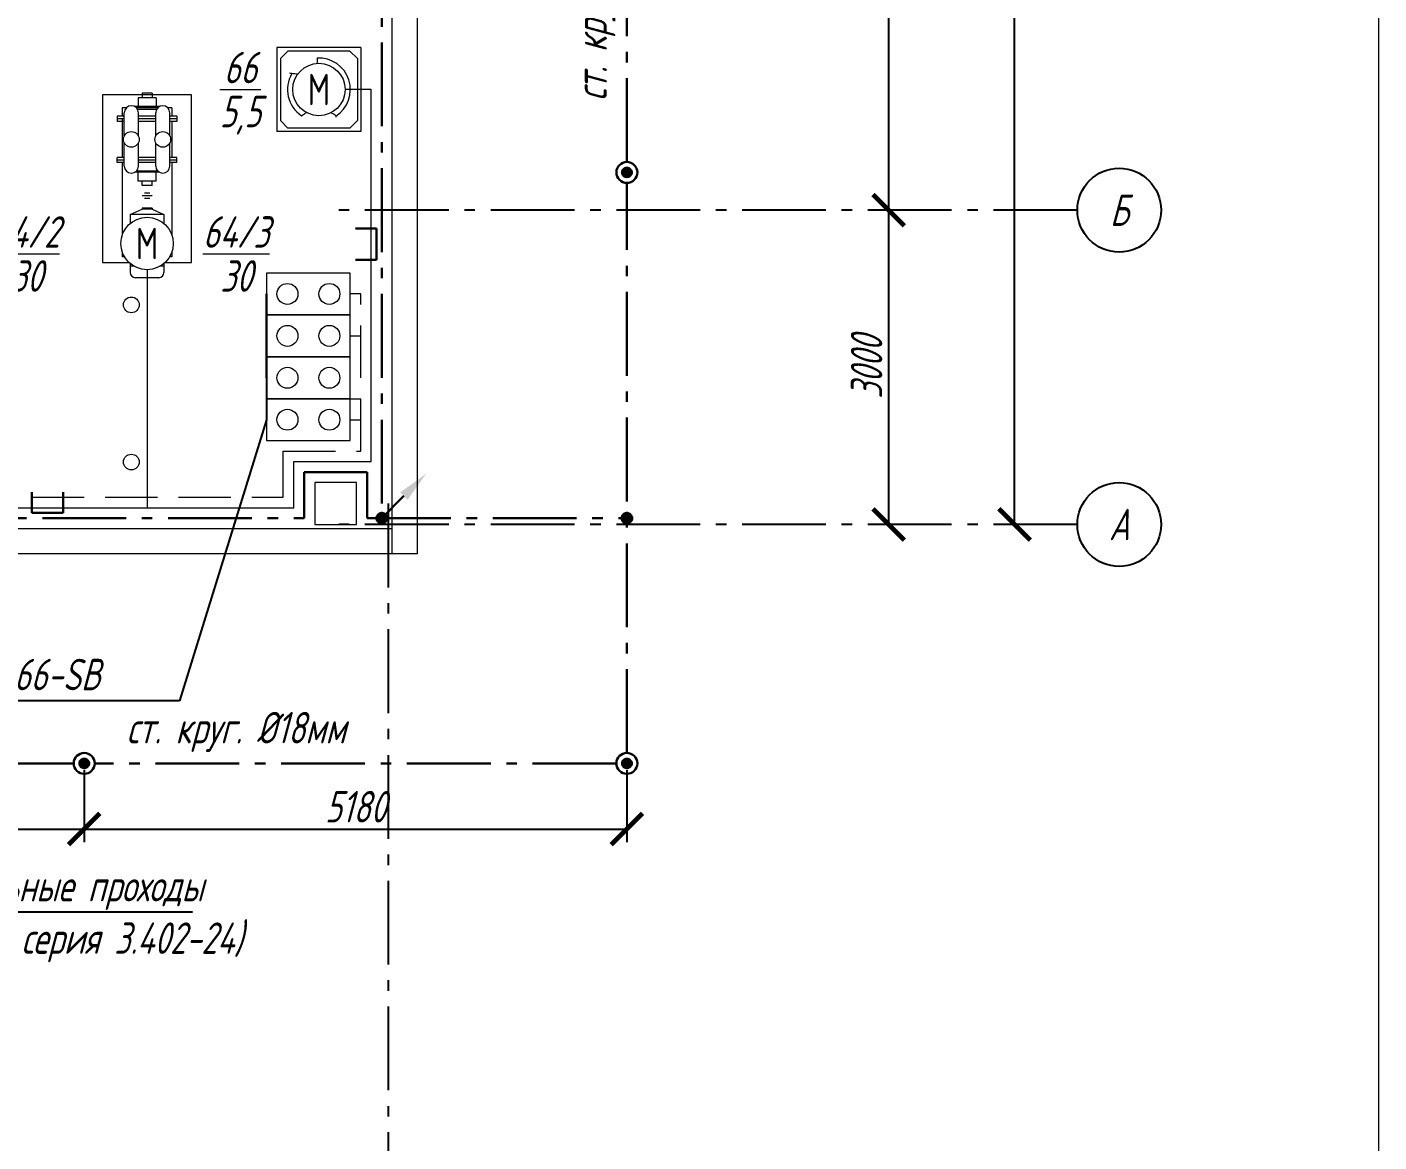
# Model space of a CAD drawing. Header units: millimetres. Extents: x -14296 to 10264, y -13087 to -5602.
# Drawn here: x -2856.8 to -2727.7, y -12868.9 to -12762.5 of the extents above; entities that cross this region are included whole.
import ezdxf
from ezdxf import colors
from ezdxf.entities.mleader import LeaderData, LeaderLine
from ezdxf.math import Vec2, Vec3

# ---------------------------------------------------------------- set-up
doc = ezdxf.new("R2010")
doc.units = ezdxf.units.MM
doc.linetypes.add('gost5', pattern=[7, 5, -2, 0])
doc.linetypes.add('gost6', pattern=[12, 8, -1.5, 1, -1.5])
doc.layers.get('Defpoints').update_dxf_attribs({"color": 33})
for name, color, linetype, lineweight in [('Заземление (Вновь)', 6, 'gost6', 15), ('Заземление (Сущ)', 6, 'gost6', 25), ('КаБель контрольный (Вновь)', 142, 'gost5', 15), ('КаБель силовой (Вновь)', 1, 'Continuous', 15), ('Линия выноска', 137, 'Continuous', 25), ('Осевая', 4, 'gost6', 25), ('Размерная', 4, 'Continuous', 25), ('Рамка толстая', 7, 'Continuous', 15), ('Рамка тонкая', 5, 'Continuous', 25), ('Строительный', 251, 'Continuous', 13), ('Текст', 7, 'Continuous', 20), ('Технологическое', 156, 'Continuous', 18), ('Эл. аппараты (Вновь)', 93, 'Continuous', 15), ('ЭлектрооБорудование (Вновь)', 160, 'Continuous', 15)]:
    doc.layers.add(name, color=color, linetype=linetype, lineweight=lineweight)
doc.styles.add('gost shx', font='gost.shx', dxfattribs={"oblique": 15})
doc.styles.add('Simplex', font='simplex.shx', dxfattribs={"width": 0.7, "oblique": 15})
doc.dimstyles.new('ISO-25', dxfattribs={"dimtxt": 3, "dimasz": 2.5, "dimexe": 1.25, "dimexo": 0.625, "dimtad": 1, "dimtxsty": 'gost shx', "dimcen": 2.5, "dimclrt": 2, "dimadec": 0, "dimazin": 0, "dimtfac": 1, "dimtmove": 0, "dimatfit": 3, "dimfxl": 1, "dimarcsym": 0})

# ---------------------------------------------------------------- blocks, each defined once
blk = doc.blocks.new('_ArchTick')
at = {"color": 0, "const_width": 0.15}
blk.add_lwpolyline([(-0.5, -0.5), (0.5, 0.5)], dxfattribs=at)
blk = doc.blocks.new('*D882')
at = {"layer": 'Defpoints', "color": 0, "lineweight": 15, "transparency": 16777216}
for p in [(-2774.51, -12779.97), (-2774.51, -12779.97), (-2774.51, -12809.97)]:
    blk.add_point(p, dxfattribs=at)
at = {"layer": 'Размерная', "color": 0, "lineweight": -2, "transparency": 16777216}
for p, q in [((-2775.13, -12779.97), (-2775.76, -12779.97)), ((-2774.51, -12809.97), (-2774.51, -12779.97)), ((-2775.13, -12809.97), (-2775.76, -12809.97))]:
    blk.add_line(p, q, dxfattribs=at)
at = {"layer": 'Размерная', "color": 0, "lineweight": -2, "transparency": 16777216, "xscale": 3, "yscale": 3, "zscale": 3}
for p, rotation in [((-2774.51, -12779.97), 90), ((-2774.51, -12809.97), 270)]:
    blk.add_blockref('_ArchTick', p, dxfattribs=dict(at, rotation=rotation))
at = {"layer": 'Размерная', "color": 2, "transparency": 16777216, "insert": (-2776.63, -12794.97), "char_height": 3, "attachment_point": 5, "rotation": 90, "style": 'Simplex'}
blk.add_mtext('3000', dxfattribs=at)
blk = doc.blocks.new('*D883')
at = {"layer": 'Defpoints', "color": 0, "lineweight": 15, "transparency": 16777216}
for p in [(-2774.51, -12719.97), (-2774.51, -12719.97), (-2774.51, -12779.97)]:
    blk.add_point(p, dxfattribs=at)
at = {"layer": 'Размерная', "color": 0, "lineweight": -2, "transparency": 16777216}
for p, q in [((-2775.13, -12719.97), (-2775.76, -12719.97)), ((-2774.51, -12779.97), (-2774.51, -12719.97)), ((-2775.13, -12779.97), (-2775.76, -12779.97))]:
    blk.add_line(p, q, dxfattribs=at)
at = {"layer": 'Размерная', "color": 0, "lineweight": -2, "transparency": 16777216, "xscale": 3, "yscale": 3, "zscale": 3}
for p, rotation in [((-2774.51, -12719.97), 90), ((-2774.51, -12779.97), 270)]:
    blk.add_blockref('_ArchTick', p, dxfattribs=dict(at, rotation=rotation))
at = {"layer": 'Размерная', "color": 2, "transparency": 16777216, "insert": (-2776.63, -12749.97), "char_height": 3, "attachment_point": 5, "rotation": 90, "style": 'Simplex'}
blk.add_mtext('6000', dxfattribs=at)
blk = doc.blocks.new('*D884')
at = {"layer": 'Defpoints', "color": 0, "lineweight": 15, "transparency": 16777216}
for p in [(-2762.51, -12629.97), (-2762.51, -12629.97), (-2762.51, -12809.97)]:
    blk.add_point(p, dxfattribs=at)
at = {"layer": 'Размерная', "color": 0, "lineweight": -2, "transparency": 16777216}
for p, q in [((-2763.13, -12629.97), (-2763.76, -12629.97)), ((-2762.51, -12809.97), (-2762.51, -12629.97)), ((-2763.13, -12809.97), (-2763.76, -12809.97))]:
    blk.add_line(p, q, dxfattribs=at)
at = {"layer": 'Размерная', "color": 0, "lineweight": -2, "transparency": 16777216, "xscale": 3, "yscale": 3, "zscale": 3}
for p, rotation in [((-2762.51, -12629.97), 90), ((-2762.51, -12809.97), 270)]:
    blk.add_blockref('_ArchTick', p, dxfattribs=dict(at, rotation=rotation))
at = {"layer": 'Размерная', "color": 2, "transparency": 16777216, "insert": (-2764.63, -12719.97), "char_height": 3, "attachment_point": 5, "rotation": 90, "style": 'Simplex'}
blk.add_mtext('18000', dxfattribs=at)
blk = doc.blocks.new('A$C2C4D244A')
at = {"layer": 'Эл. аппараты (Вновь)'}
for p, q in [((4, 8), (0, 8)), ((0, 8), (0, 0)), ((4, 0), (4, 8)), ((0, 0), (4, 0))]:
    blk.add_line(p, q, dxfattribs=at)
for centre in [(2, 6), (2, 2)]:
    blk.add_circle(centre, 1, dxfattribs=at)
blk = doc.blocks.new('_None')
blk = doc.blocks.new('A$C40A51619')
at = {"layer": 'Заземление (Сущ)', "lineweight": 30}
blk.add_hatch(color=256, dxfattribs=at).paths.add_polyline_path([(1, 0.5, 1), (0, 0.5, 1)])
blk.add_line((2.62, 2.62), (0.5, 0.5), dxfattribs=at)
blk.add_circle((0.5, 0.5), 0.5, dxfattribs=at)
blk.add_solid([(2.97, 2.27), (2.27, 2.97), (4.74, 4.74)], dxfattribs=at)
blk = doc.blocks.new('A$C551E481E')
at = {"layer": 'Рамка толстая'}
blk.add_line((836, 5), (836, 589), dxfattribs=at)
blk = doc.blocks.new('_DotBlank')
at = {"color": 0, "linetype": 'ByBlock', "lineweight": -2}
blk.add_line((-0.5, 0), (-1, 0), dxfattribs=at)
blk.add_circle((0, 0), 0.5, dxfattribs=at)
blk = doc.blocks.new('*D1045')
at = {"layer": 'Defpoints', "color": 0, "lineweight": 15, "transparency": 16777216}
for p in [(-2901.31, -12832.77), (-2851.31, -12832.77), (-2851.31, -12839.04)]:
    blk.add_point(p, dxfattribs=at)
at = {"layer": 'Размерная', "color": 0, "lineweight": -2, "transparency": 16777216}
for p, q in [((-2901.31, -12833.4), (-2901.31, -12840.29)), ((-2851.31, -12833.4), (-2851.31, -12840.29)), ((-2901.31, -12839.04), (-2851.31, -12839.04))]:
    blk.add_line(p, q, dxfattribs=at)
at = {"layer": 'Размерная', "color": 0, "lineweight": -2, "transparency": 16777216, "xscale": 3, "yscale": 3, "zscale": 3, "rotation": 180}
blk.add_blockref('_ArchTick', (-2901.31, -12839.04), dxfattribs=at)
at = {"layer": 'Размерная', "color": 0, "lineweight": -2, "transparency": 16777216, "xscale": 3, "yscale": 3, "zscale": 3}
blk.add_blockref('_ArchTick', (-2851.31, -12839.04), dxfattribs=at)
at = {"layer": 'Размерная', "color": 2, "lineweight": 20, "transparency": 16777216, "insert": (-2876.31, -12836.91), "char_height": 3, "attachment_point": 5, "style": 'Simplex'}
blk.add_mtext('5000', dxfattribs=at)
blk = doc.blocks.new('*D1046')
at = {"layer": 'Defpoints', "color": 0, "lineweight": 15, "transparency": 16777216}
for p in [(-2851.31, -12832.77), (-2799.51, -12832.77), (-2799.51, -12839.04)]:
    blk.add_point(p, dxfattribs=at)
at = {"layer": 'Размерная', "color": 0, "lineweight": -2, "transparency": 16777216}
for p, q in [((-2851.31, -12833.4), (-2851.31, -12840.29)), ((-2799.51, -12833.4), (-2799.51, -12840.29)), ((-2851.31, -12839.04), (-2799.51, -12839.04))]:
    blk.add_line(p, q, dxfattribs=at)
at = {"layer": 'Размерная', "color": 0, "lineweight": -2, "transparency": 16777216, "xscale": 3, "yscale": 3, "zscale": 3, "rotation": 180}
blk.add_blockref('_ArchTick', (-2851.31, -12839.04), dxfattribs=at)
at = {"layer": 'Размерная', "color": 0, "lineweight": -2, "transparency": 16777216, "xscale": 3, "yscale": 3, "zscale": 3}
blk.add_blockref('_ArchTick', (-2799.51, -12839.04), dxfattribs=at)
at = {"layer": 'Размерная', "color": 2, "lineweight": 20, "transparency": 16777216, "insert": (-2825.41, -12836.91), "char_height": 3, "attachment_point": 5, "style": 'Simplex'}
blk.add_mtext('5180', dxfattribs=at)

msp = doc.modelspace()

# ---------------------------------------------------------------- hatches: boundary and pattern name
at = {"layer": 'Заземление (Вновь)'}
for points in [[(-2799.00898, -12776.37393, 1), (-2800.00898, -12776.37393, 1)], [(-2850.80898, -12832.77393, 1), (-2851.80898, -12832.77393, 1)], [(-2799.00898, -12832.77393, 1), (-2800.00898, -12832.77393, 1)]]:
    msp.add_hatch(color=256, dxfattribs=at).paths.add_polyline_path(points)
at = {"layer": 'Заземление (Сущ)', "lineweight": 30}
for points in [[(-2822.40898, -12809.37393, 1), (-2823.40898, -12809.37393, 1)], [(-2799.00898, -12809.37393, 1), (-2800.00898, -12809.37393, 1)]]:
    msp.add_hatch(color=256, dxfattribs=at).paths.add_polyline_path(points)

# ---------------------------------------------------------------- linework, layer by layer
at = {"layer": 'Заземление (Вновь)'}
for centre in [(-2799.50898, -12776.37393), (-2851.30898, -12832.77393), (-2799.50898, -12832.77393)]:
    msp.add_circle(centre, 0.5, dxfattribs=at)
at = {"layer": 'Заземление (Сущ)', "lineweight": 30}
for p, q in [((-2822.90898, -12631.97393), (-2822.90898, -12809.37393)), ((-2799.50898, -12775.37393), (-2799.50898, -12720.97393)), ((-2799.50898, -12831.77393), (-2799.50898, -12777.37393)), ((-2830.30898, -12809.37393), (-2830.30898, -12804.97393)), ((-2830.30898, -12804.97393), (-2824.30898, -12804.97393)), ((-2824.30898, -12804.97393), (-2824.30898, -12809.37393)), ((-2879.30898, -12809.37393), (-2830.30898, -12809.37393)), ((-2824.30898, -12809.37393), (-2799.50898, -12809.37393)), ((-2852.30898, -12832.77393), (-2900.30898, -12832.77393)), ((-2800.50898, -12832.77393), (-2850.30898, -12832.77393))]:
    msp.add_line(p, q, dxfattribs=at)
at = {"layer": 'Заземление (Сущ)', "linetype": 'ByBlock', "lineweight": 30}
for centre in [(-2799.50898, -12776.37393), (-2851.30898, -12832.77393), (-2799.50898, -12832.77393)]:
    msp.add_circle(centre, 1, dxfattribs=at)
at = {"layer": 'Заземление (Сущ)', "lineweight": 30}
for centre in [(-2822.90898, -12809.37393), (-2799.50898, -12809.37393)]:
    msp.add_circle(centre, 0.5, dxfattribs=at)
at = {"layer": 'КаБель контрольный (Вновь)'}
for p, q in [((-2824.90898, -12787.97393), (-2825.90898, -12787.97393)), ((-2824.90898, -12802.97393), (-2824.90898, -12787.97393)), ((-2825.90898, -12791.97393), (-2824.90898, -12791.97393)), ((-2825.90898, -12797.97393), (-2824.90898, -12797.97393)), ((-2825.90898, -12799.97393), (-2824.90898, -12799.97393)), ((-2832.30898, -12807.37393), (-2832.30898, -12802.97393)), ((-2832.30898, -12802.97393), (-2824.90898, -12802.97393)), ((-2877.30898, -12807.37393), (-2832.30898, -12807.37393))]:
    msp.add_line(p, q, dxfattribs=at)
at = {"layer": 'КаБель силовой (Вновь)'}
for p, q in [((-2823.90898, -12768.46183), (-2826.40898, -12768.46183)), ((-2823.90898, -12803.97393), (-2823.90898, -12768.46183)), ((-2845.3109, -12785.65751), (-2845.3109, -12808.37393)), ((-2831.30898, -12808.37393), (-2831.30898, -12803.97393)), ((-2831.30898, -12803.97393), (-2823.90898, -12803.97393)), ((-2878.30898, -12808.37393), (-2831.30898, -12808.37393))]:
    msp.add_line(p, q, dxfattribs=at)
for centre in [(-2846.8109, -12789.01572), (-2846.8109, -12804.01572)]:
    msp.add_circle(centre, 0.75, dxfattribs=at)
at = {"layer": 'Осевая'}
for p, q in [((-2756.50898, -12779.97393), (-2827.30898, -12779.97393)), ((-2822.30898, -12807.97393), (-2822.30898, -12892.97393)), ((-2756.50898, -12809.97393), (-2827.30898, -12809.97393))]:
    msp.add_line(p, q, dxfattribs=at)
at = {"layer": 'Рамка тонкая', "lineweight": 30}
for p, q in [((-2823.40898, -12781.71788), (-2825.40898, -12781.71788)), ((-2823.40898, -12784.71788), (-2823.40898, -12781.71788)), ((-2825.40898, -12784.71788), (-2823.40898, -12784.71788)), ((-2856.30898, -12806.87393), (-2856.30898, -12808.87393)), ((-2853.30898, -12808.87393), (-2853.30898, -12806.87393)), ((-2856.30898, -12808.87393), (-2853.30898, -12808.87393))]:
    msp.add_line(p, q, dxfattribs=at)
at = {"layer": 'Рамка тонкая'}
for centre in [(-2752.50898, -12779.97393), (-2752.50898, -12809.97393)]:
    msp.add_circle(centre, 4, dxfattribs=at)
at = {"layer": 'Строительный'}
for p, q in [((-2821.90898, -12812.77393), (-2821.90898, -12684.88466)), ((-2819.50898, -12812.77393), (-2819.50898, -12684.88466)), ((-2825.30898, -12805.97393), (-2829.30898, -12805.97393)), ((-2829.30898, -12805.97393), (-2829.30898, -12809.97393)), ((-2825.30898, -12809.97393), (-2825.30898, -12805.97393)), ((-2821.90898, -12810.37393), (-2882.30898, -12810.37393)), ((-2829.30898, -12809.97393), (-2825.30898, -12809.97393)), ((-2819.50898, -12812.77393), (-2916.30898, -12812.77393))]:
    msp.add_line(p, q, dxfattribs=at)
at = {"layer": 'Технологическое', "ltscale": 50}
for p, q in [((-2832.90898, -12764.46183), (-2832.90898, -12772.46183)), ((-2824.90898, -12764.46183), (-2832.90898, -12764.46183)), ((-2824.90898, -12764.46183), (-2824.90898, -12772.46183)), ((-2832.58398, -12765.49394), (-2831.87687, -12764.78683)), ((-2832.58398, -12765.49394), (-2832.58398, -12771.42973)), ((-2825.94109, -12764.78683), (-2831.87687, -12764.78683)), ((-2825.94109, -12764.78683), (-2825.23398, -12765.49394)), ((-2825.23398, -12765.49394), (-2825.23398, -12771.42973)), ((-2832.58398, -12771.42973), (-2831.87687, -12772.13683)), ((-2825.94109, -12772.13683), (-2831.87687, -12772.13683)), ((-2825.94109, -12772.13683), (-2825.23398, -12771.42973)), ((-2824.90898, -12772.46183), (-2832.90898, -12772.46183))]:
    msp.add_line(p, q, dxfattribs=at)
at = {"layer": 'Технологическое'}
for p, q in [((-2849.5609, -12768.97393), (-2849.5609, -12784.97393)), ((-2841.0609, -12768.97393), (-2849.5609, -12768.97393)), ((-2844.45797, -12769.25497), (-2846.16384, -12769.25497)), ((-2846.16384, -12769.25497), (-2846.16384, -12770.08908)), ((-2844.82846, -12768.82393), (-2845.79335, -12768.82393)), ((-2844.82846, -12768.82393), (-2845.79335, -12768.82393)), ((-2845.79335, -12768.82393), (-2845.79335, -12769.25497)), ((-2844.82846, -12768.82393), (-2844.82846, -12769.25497)), ((-2844.45797, -12769.25497), (-2844.45797, -12770.08908)), ((-2841.0609, -12784.97393), (-2841.0609, -12768.97393)), ((-2848.1609, -12771.00565), (-2848.1609, -12771.50565)), ((-2847.4859, -12771.00565), (-2848.1609, -12771.00565)), ((-2847.6809, -12770.22393), (-2847.6809, -12771.00565)), ((-2847.30491, -12770.22393), (-2847.6809, -12770.22393)), ((-2847.4859, -12772.89702), (-2847.4859, -12770.68391)), ((-2844.12998, -12770.08908), (-2846.49183, -12770.08908)), ((-2844.26437, -12770.18391), (-2846.35744, -12770.18391)), ((-2844.30491, -12770.22393), (-2846.31689, -12770.22393)), ((-2844.40429, -12770.36217), (-2846.21752, -12770.36217)), ((-2846.1359, -12772.89702), (-2846.1359, -12770.68391)), ((-2844.4859, -12771.00565), (-2846.1359, -12771.00565)), ((-2844.4859, -12772.89702), (-2844.4859, -12770.68391)), ((-2842.9409, -12770.22393), (-2843.31689, -12770.22393)), ((-2843.1359, -12772.89702), (-2843.1359, -12770.68391)), ((-2842.4609, -12771.00565), (-2843.1359, -12771.00565)), ((-2842.9409, -12770.22393), (-2842.9409, -12771.00565)), ((-2842.4609, -12771.00565), (-2842.4609, -12771.50565)), ((-2847.4859, -12771.25565), (-2848.1609, -12771.25565)), ((-2847.4859, -12771.50565), (-2848.1609, -12771.50565)), ((-2847.6809, -12771.2983), (-2847.6809, -12774.94221)), ((-2844.4859, -12771.25565), (-2846.1359, -12771.25565)), ((-2844.4859, -12771.50565), (-2846.1359, -12771.50565)), ((-2842.4609, -12771.25565), (-2843.1359, -12771.25565)), ((-2842.4609, -12771.50565), (-2843.1359, -12771.50565)), ((-2842.9409, -12771.50565), (-2842.9409, -12774.94221)), ((-2847.4859, -12775.76396), (-2847.4859, -12773.55085)), ((-2846.1359, -12775.76396), (-2846.1359, -12773.55085)), ((-2844.4859, -12775.76396), (-2844.4859, -12773.55085)), ((-2843.1359, -12775.76396), (-2843.1359, -12773.55085)), ((-2848.1609, -12775.44221), (-2848.1609, -12774.94221)), ((-2847.4859, -12774.94221), (-2848.1609, -12774.94221)), ((-2844.4859, -12774.94221), (-2846.1359, -12774.94221)), ((-2842.4609, -12774.94221), (-2843.1359, -12774.94221)), ((-2842.4609, -12775.44221), (-2842.4609, -12774.94221)), ((-2847.4859, -12775.19221), (-2848.1609, -12775.19221)), ((-2847.4859, -12775.44221), (-2848.1609, -12775.44221)), ((-2847.6809, -12775.44221), (-2847.6809, -12782.36184)), ((-2844.26437, -12776.26395), (-2846.35744, -12776.26395)), ((-2844.4859, -12775.19221), (-2846.1359, -12775.19221)), ((-2844.4859, -12775.44221), (-2846.1359, -12775.44221)), ((-2842.4609, -12775.19221), (-2843.1359, -12775.19221)), ((-2842.4609, -12775.44221), (-2843.1359, -12775.44221)), ((-2842.9409, -12775.44221), (-2842.9409, -12782.36184)), ((-2844.12998, -12776.35878), (-2846.49183, -12776.35878)), ((-2846.16384, -12777.1929), (-2846.16384, -12776.35878)), ((-2844.45797, -12777.1929), (-2846.16384, -12777.1929)), ((-2845.79335, -12777.62393), (-2845.79335, -12777.1929)), ((-2844.82846, -12777.62393), (-2844.82846, -12777.1929)), ((-2844.45797, -12777.1929), (-2844.45797, -12776.35878)), ((-2844.82846, -12777.62393), (-2845.79335, -12777.62393)), ((-2844.82846, -12777.62393), (-2845.79335, -12777.62393)), ((-2844.83688, -12778.61287), (-2845.78493, -12778.61287)), ((-2845.05328, -12778.36287), (-2845.56853, -12778.36287)), ((-2846.91759, -12780.39109), (-2845.78493, -12779.88826)), ((-2844.83688, -12779.78826), (-2845.78493, -12779.78826)), ((-2845.78493, -12779.78826), (-2845.78493, -12779.88826)), ((-2844.83688, -12779.88826), (-2845.78493, -12779.88826)), ((-2845.05328, -12778.86287), (-2845.56853, -12778.86287)), ((-2844.83688, -12779.78826), (-2844.83688, -12779.88826)), ((-2844.83688, -12779.88826), (-2843.70422, -12780.39109)), ((-2846.91759, -12780.39109), (-2846.91759, -12781.24216)), ((-2843.70422, -12780.39109), (-2846.91759, -12780.39109)), ((-2843.70422, -12780.39109), (-2843.70422, -12781.24216)), ((-2847.6809, -12783.95319), (-2847.6809, -12784.42393)), ((-2842.9409, -12783.95319), (-2842.9409, -12784.42393)), ((-2849.5609, -12784.97393), (-2847.02864, -12784.97393)), ((-2847.4664, -12784.42393), (-2847.6809, -12784.42393)), ((-2846.91759, -12785.07286), (-2846.91759, -12785.92393)), ((-2843.70422, -12785.07286), (-2843.70422, -12785.92393)), ((-2843.59317, -12784.97393), (-2841.0609, -12784.97393)), ((-2842.9409, -12784.42393), (-2843.1554, -12784.42393)), ((-2846.55408, -12785.3265), (-2846.91759, -12785.3265)), ((-2844.20422, -12786.42393), (-2846.41759, -12786.42393)), ((-2843.70422, -12785.3265), (-2844.06773, -12785.3265))]:
    msp.add_line(p, q, dxfattribs=at)
for centre in [(-2846.8109, -12773.22393), (-2843.8109, -12773.22393)]:
    msp.add_circle(centre, 0.75, dxfattribs=at)
at = {"layer": 'Технологическое', "ltscale": 50}
for start, end in [(302.6210207, 93.1117034), (149.5419444, 236.6064308)]:
    msp.add_arc((-2828.90898, -12768.46183), 3, start, end, dxfattribs=at)
at = {"layer": 'Технологическое'}
for centre, radius, start, end in [((-2846.8109, -12770.68391), 0.675, 0, 180), ((-2843.8109, -12770.68391), 0.675, 0, 180), ((-2846.8109, -12775.76396), 0.675, 180, 0), ((-2843.8109, -12775.76396), 0.675, 180, 0), ((-2846.41759, -12785.92393), 0.5, 180, 270), ((-2844.20422, -12785.92393), 0.5, 270, 0)]:
    msp.add_arc(centre, radius, start, end, dxfattribs=at)
for points in [[(-2829.07183, -12765.46626), (-2829.07541, -12765.63513), (-2829.07899, -12765.80401), (-2829.10452, -12765.96949)], [(-2830.56014, -12770.96656), (-2830.40753, -12770.8577), (-2830.25491, -12770.74884), (-2830.08766, -12770.66654)]]:
    msp.add_open_spline(points, degree=3, dxfattribs=at)
for points, knots in [([(-2830.92358, -12766.9815), (-2831.11555, -12766.98891), (-2831.37829, -12766.97636), (-2831.62951, -12766.90926), (-2831.69637, -12766.8914)], [2.8010860419, 2.8010860419, 2.8010860419, 2.8010860419, 3.3731003674, 3.5805333581, 3.5805333581, 3.5805333581, 3.5805333581]), ([(-2827.75287, -12770.67845), (-2827.74576, -12770.68066), (-2827.54559, -12770.74325), (-2827.271, -12770.84132), (-2827.2885, -12771.06789), (-2827.29174, -12771.10979)], [2.9331122057, 2.9331122057, 2.9331122057, 2.9331122057, 2.9528802419, 3.4871238719, 3.6083158903, 3.6083158903, 3.6083158903, 3.6083158903])]:
    msp.add_open_spline(points, degree=3, knots=knots, dxfattribs=at)
at = {"layer": 'ЭлектрооБорудование (Вновь)'}
for centre in [(-2828.90898, -12768.46183), (-2845.3109, -12783.15751)]:
    msp.add_circle(centre, 2.5, dxfattribs=at)

# ---------------------------------------------------------------- block references
msp.add_blockref('A$C551E481E', (-3563.71622, -13086.74065))
at = {"layer": 'Строительный'}
msp.add_blockref('A$C40A51619', (-2823.40897, -12809.87393), dxfattribs=at)
at = {"layer": 'Эл. аппараты (Вновь)', "rotation": 90}
for p in [(-2825.90898, -12789.97391), (-2825.90898, -12793.97391), (-2825.90898, -12797.97391), (-2825.90898, -12801.97391)]:
    msp.add_blockref('A$C2C4D244A', p, dxfattribs=at)

# ---------------------------------------------------------------- texts
at = {"layer": 'Текст', "insert": (-2802.50898, -12759.08956), "char_height": 3, "width": 43.7026451, "attachment_point": 5, "rotation": 90, "style": 'Simplex'}
msp.add_mtext('ст. круг. %%C18мм', dxfattribs=at)
at = {"layer": 'Текст', "char_height": 3, "attachment_point": 5, "style": 'Simplex'}
for s, insert, width in [('\\A1;\\S66/5,5;', (-2836.40898, -12768.46183), 4.9055162), ('Б', (-2752.50898, -12779.97393), 10), ('\\A1;{\\W0.7;\\S64\\/2/30;}', (-2856.8109, -12784.15751), 4.9055162), ('\\A1;\\S64\\/3/30;', (-2836.8109, -12784.15751), 4.9055162), ('А', (-2752.50898, -12809.97393), 10), ('ст. круг. %%C18мм', (-2836.80555, -12829.77393), 43.7026451)]:
    msp.add_mtext(s, dxfattribs=dict(at, insert=insert, width=width))
at = {"layer": 'ЭлектрооБорудование (Вновь)', "char_height": 3, "width": 6.7817159, "attachment_point": 5, "style": 'Simplex'}
for insert in [(-2828.90898, -12768.46183), (-2845.3109, -12783.15751)]:
    msp.add_mtext('{\\Q0;М}', dxfattribs=dict(at, insert=insert))

# ---------------------------------------------------------------- dimensions: what is measured, and where the dimension line sits
at = {"layer": 'Размерная'}
for base, p1, p2, picture, middle in [((-2762.50898, -12629.97393), (-2762.50898, -12809.97393), (-2762.50898, -12629.97393), '*D884', (-2764.63398, -12719.97393)), ((-2774.50898, -12719.97393), (-2774.50898, -12779.97393), (-2774.50898, -12719.97393), '*D883', (-2776.63398, -12749.97393)), ((-2774.50898, -12779.97393), (-2774.50898, -12809.97393), (-2774.50898, -12779.97393), '*D882', (-2776.63398, -12794.97393))]:
    dim = msp.add_linear_dim(base=base, p1=p1, p2=p2, angle=90, dimstyle='ISO-25', override={"dimtxt": 3, "dimasz": 3, "dimlfac": 100, "dimrnd": 500, "dimtxsty": 'Simplex', "dimblk1": 'ArchTick', "dimblk2": 'ArchTick', "dimsah": 1}, dxfattribs=at)
    dim.commit()
    dim.dimension.update_dxf_attribs({"geometry": picture, "text_midpoint": middle})
at = {"layer": 'Размерная', "lineweight": 20}
for base, p1, p2, picture, middle in [((-2851.30898, -12839.0365), (-2901.30898, -12832.77393), (-2851.30898, -12832.77393), '*D1045', (-2876.30898, -12836.9115)), ((-2799.50898, -12839.0365), (-2851.30898, -12832.77393), (-2799.50898, -12832.77393), '*D1046', (-2825.40898, -12836.9115))]:
    dim = msp.add_linear_dim(base=base, p1=p1, p2=p2, dimstyle='ISO-25', override={"dimtxt": 3, "dimasz": 3, "dimlfac": 100, "dimrnd": 10, "dimtxsty": 'Simplex', "dimblk1": 'ArchTick', "dimblk2": 'ArchTick', "dimsah": 1}, dxfattribs=at)
    dim.commit()
    dim.dimension.update_dxf_attribs({"geometry": picture, "text_midpoint": middle})

# ---------------------------------------------------------------- leaders
at = {"layer": 'Линия выноска'}
ml = msp.add_multileader_mtext('Standard', dxfattribs=at)
ml.set_content('64/1; 64/2; 64/3; 66-SB', color=2, style='Simplex')
ml.set_leader_properties()
ml.set_arrow_properties(name='NONE')
ml.build(insert=Vec2(0, 0))
ml.multileader.update_dxf_attribs({"text_left_attachment_type": 6, "text_right_attachment_type": 6, "dogleg_length": 0})
ctx = ml.context
ctx.base_point, ctx.char_height, ctx.plane_origin = Vec3(-2890.73984, -12826.79193), 3, Vec3(-2842.17237, -12823.14066)
ctx.left_attachment, ctx.right_attachment, ctx.text_align_type = 6, 6, 1
notes = []
notes.append((ctx, [(0, (1, 1, 0), (-2842.20394, -12826.79193), (-1, 0), 0, [(3, [(-2833.90898, -12795.97393), (-2833.90898, -12791.97393), (-2833.90898, -12787.97393), (-2833.90898, -12799.97393)], 0, [])])]))
ctx.mtext.insert, ctx.mtext.alignment, ctx.mtext.flow_direction = Vec3(-2866.47189, -12822.79193), 2, 5
ml = msp.add_multileader_mtext('Standard', dxfattribs=at)
ml.set_content('Кабельные проходы\\P(типовая серия 3.402-24)', color=2, style='Simplex')
ml.set_leader_properties()
ml.set_arrow_properties(name='DOTBLANK')
ml.build(insert=Vec2(0, 0))
ml.multileader.update_dxf_attribs({"text_left_attachment_type": 6, "text_right_attachment_type": 6, "dogleg_length": 1, "arrow_head_size": 5})
ctx = ml.context
ctx.base_point, ctx.char_height, ctx.arrow_head_size, ctx.plane_origin = Vec3(-2877.8214, -12846.95079), 3, 5, Vec3(-2910.88588, -12773.70004)
ctx.left_attachment, ctx.right_attachment, ctx.text_align_type = 6, 6, 1
notes.append((ctx, [(1, (1, 1, 0), (-2878.8214, -12846.95079), (1, 0), 1, [(0, [(-2903.80898, -12810.87393)], 0, [])])]))
ctx.mtext.insert, ctx.mtext.alignment, ctx.mtext.flow_direction = Vec3(-2853.40345, -12842.95079), 2, 5
for ctx, leaders in notes:
    for number, flags, end, landing, length, lines in leaders:
        leader = LeaderData()
        leader.index, (leader.has_last_leader_line, leader.has_dogleg_vector, leader.attachment_direction) = number, flags
        leader.last_leader_point, leader.dogleg_vector, leader.dogleg_length = Vec3(end), Vec3(landing), length
        for number, points, colour, breaks in lines:
            line = LeaderLine()
            line.index, line.vertices, line.color, line.breaks = number, Vec3.list(points), colors.encode_raw_color(colour), breaks
            leader.lines.append(line)
        ctx.leaders.append(leader)

doc.saveas('drawing.dxf')
